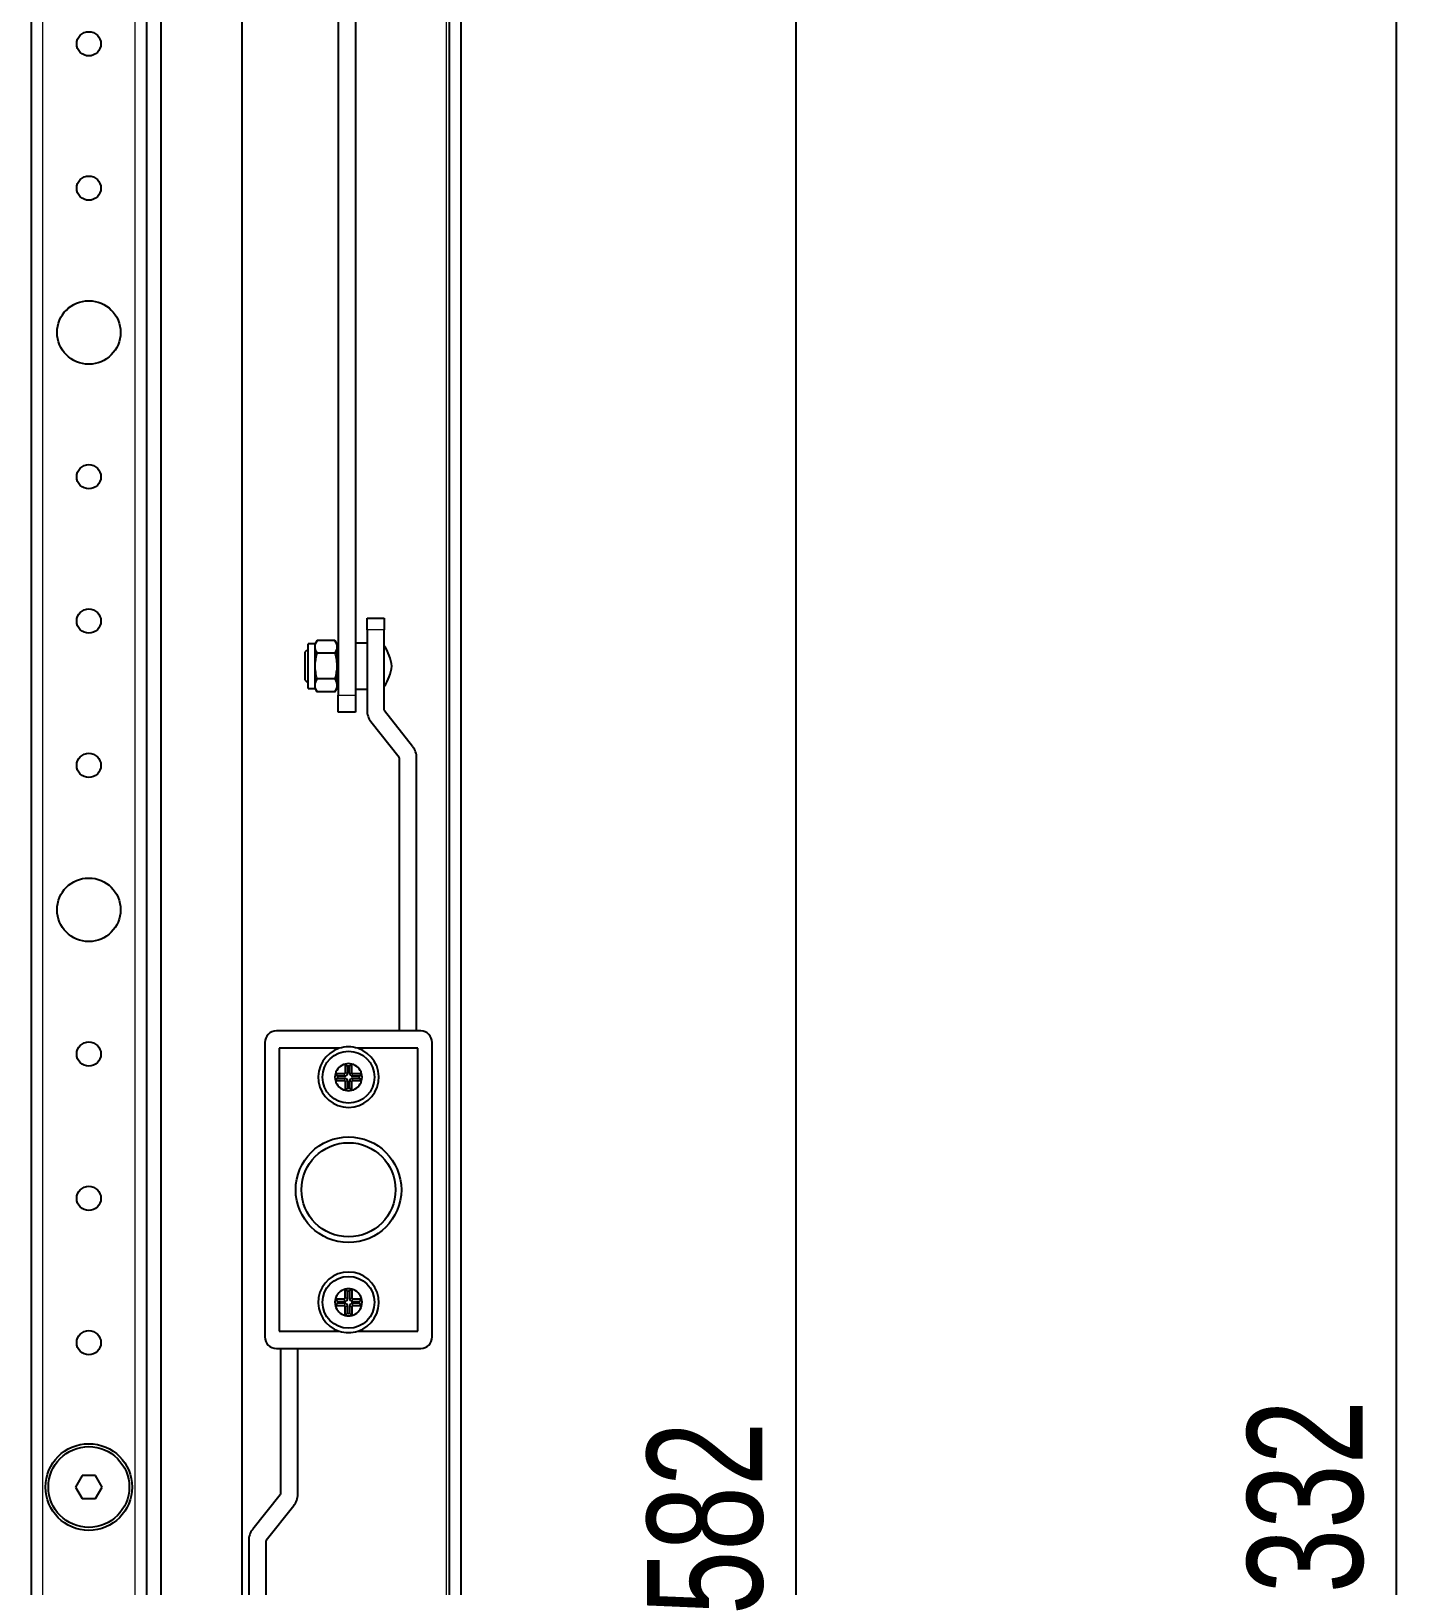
# Model space of a CAD drawing. Header units: millimetres. Extents: x -846 to 1944, y -811 to 1043.
# Drawn here: x 1706.2 to 1944.3, y 87.1 to 356.4 of the extents above; entities that cross this region are included whole.
import ezdxf

# ---------------------------------------------------------------- set-up
doc = ezdxf.new("R2010")
doc.units = ezdxf.units.MM
doc.layers.add('FORMAT', color=7, linetype='Continuous')
doc.styles.add('SLDTEXTSTYLE0', font='TXT', dxfattribs={"width": 0.75})
doc.dimstyles.new('SLDDIMSTYLE0', dxfattribs={"dimtxt": 20, "dimasz": 10, "dimexe": 0, "dimexo": 0.0625, "dimgap": 5, "dimtad": 2, "dimdec": 1, "dimrnd": 1e-09, "dimzin": 12, "dimdsep": 46, "dimtxsty": 'SLDTEXTSTYLE0', "dimsah": 1, "dimcen": 0.09, "dimadec": 0, "dimazin": 3, "dimtfac": 1, "dimtofl": 0, "dimtmove": 0, "dimatfit": 3, "dimfxl": 0, "dimfrac": 2, "dimtolj": 1, "dimtzin": 12, "dimarcsym": 0})

# ---------------------------------------------------------------- blocks, each defined once
blk = doc.blocks.new('_D_5')
at = {"layer": 'FORMAT'}
for p, q in [((1772.73, 770.22), (1943.72, 770.22)), ((1942.72, 770.22), (1942.72, -561.78)), ((1772.73, -561.78), (1943.72, -561.78))]:
    blk.add_line(p, q, dxfattribs=at)
for points in [[(1942.72, 770.22), (1941.18, 760.22), (1944.26, 760.22)], [(1942.72, -561.78), (1944.26, -551.78), (1941.18, -551.78)]]:
    blk.add_solid(points, dxfattribs=at)
at = {"layer": 'FORMAT', "insert": (1916.94, 74.67), "char_height": 20, "attachment_point": 1, "rotation": 90, "style": 'SLDTEXTSTYLE0'}
blk.add_mtext('1332', dxfattribs=at)
blk = doc.blocks.new('_D_8')
at = {"layer": 'FORMAT'}
for p, q in [((1769.73, 395.22), (1839.72, 395.22)), ((1838.72, 395.22), (1838.72, -186.78)), ((1769.73, -186.78), (1839.72, -186.78))]:
    blk.add_line(p, q, dxfattribs=at)
for points in [[(1838.72, 395.22), (1837.18, 385.22), (1840.26, 385.22)], [(1838.72, -186.78), (1840.26, -176.78), (1837.18, -176.78)]]:
    blk.add_solid(points, dxfattribs=at)
at = {"layer": 'FORMAT', "insert": (1812.94, 82.05), "char_height": 20, "attachment_point": 1, "rotation": 90, "style": 'SLDTEXTSTYLE0'}
blk.add_mtext('582', dxfattribs=at)

msp = doc.modelspace()

# ---------------------------------------------------------------- linework, layer by layer
at = {"color": 7, "linetype": 'Continuous', "lineweight": 25}
for p, q in [((1778.72, -673.28), (1778.72, 881.72)), ((1780.72, -673.28), (1780.72, 881.72)), ((1728.72, 848.72), (1728.72, -640.28)), ((1706.22, 821.72), (1706.22, -613.28)), ((1726.22, 821.72), (1726.22, -613.28)), ((1742.72, 374.22), (1742.72, -165.78)), ((1759.42, 363.22), (1759.42, 241.42)), ((1762.42, 363.22), (1762.42, 241.42)), ((1764.42, 254.72), (1767.42, 254.72)), ((1764.42, 252.72), (1764.42, 254.72)), ((1767.42, 254.72), (1767.42, 252.72)), ((1755.76, 250.87), (1755.42, 250.27)), ((1758.87, 250.87), (1755.76, 250.87)), ((1759.22, 250.27), (1758.87, 250.87)), ((1764.42, 252.72), (1764.42, 238.79)), ((1767.42, 238.79), (1767.42, 252.72)), ((1754.22, 249.37), (1753.72, 248.87)), ((1753.72, 243.97), (1753.72, 248.87)), ((1755.42, 250.27), (1754.22, 250.27)), ((1754.22, 246.42), (1754.22, 250.27)), ((1755.42, 246.42), (1755.42, 250.27)), ((1758.87, 248.65), (1755.76, 248.65)), ((1759.22, 250.27), (1759.22, 242.57)), ((1759.42, 249.37), (1759.22, 249.37)), ((1764.42, 250.42), (1762.42, 250.42)), ((1754.22, 242.57), (1754.22, 246.42)), ((1755.42, 242.57), (1755.42, 246.42)), ((1753.72, 243.97), (1754.22, 243.47)), ((1754.22, 242.57), (1755.42, 242.57)), ((1755.42, 242.57), (1755.76, 241.97)), ((1758.87, 244.2), (1755.76, 244.2)), ((1758.87, 241.97), (1759.22, 242.57)), ((1759.22, 243.47), (1759.42, 243.47)), ((1762.42, 242.42), (1764.42, 242.42)), ((1758.87, 241.97), (1755.76, 241.97)), ((1759.42, 238.42), (1759.42, 241.42)), ((1762.42, 241.42), (1762.42, 238.42)), ((1762.42, 238.42), (1759.42, 238.42)), ((1772.33, 232.49), (1767.46, 238.67)), ((1765.1, 236.81), (1769.97, 230.64)), ((1770.02, 230.51), (1770.02, 183.22)), ((1773.02, 183.22), (1773.02, 230.51)), ((1773.72, 183.22), (1748.72, 183.22)), ((1746.72, 181.22), (1746.72, 130.22)), ((1775.72, 130.22), (1775.72, 181.22)), ((1749.22, 180.22), (1749.22, 131.22)), ((1759.62, 180.22), (1749.22, 180.22)), ((1773.22, 180.22), (1762.82, 180.22)), ((1773.22, 131.22), (1773.22, 180.22)), ((1760.52, 175.82), (1758.94, 175.82)), ((1759.31, 175.38), (1758.94, 175.82)), ((1760.52, 175.38), (1759.31, 175.38)), ((1760.62, 177.49), (1760.62, 175.92)), ((1761.05, 177.13), (1760.62, 177.49)), ((1761.05, 177.13), (1761.05, 175.92)), ((1761.38, 177.13), (1761.82, 177.49)), ((1761.38, 175.92), (1761.38, 177.13)), ((1761.82, 175.92), (1761.82, 177.49)), ((1763.49, 175.82), (1761.92, 175.82)), ((1763.12, 175.38), (1761.92, 175.38)), ((1763.12, 175.38), (1763.49, 175.82)), ((1759.31, 175.06), (1758.94, 174.62)), ((1758.94, 174.62), (1760.52, 174.62)), ((1759.31, 175.06), (1760.52, 175.06)), ((1760.62, 174.52), (1760.62, 172.95)), ((1761.05, 173.32), (1760.62, 172.95)), ((1761.05, 174.52), (1761.05, 173.32)), ((1761.38, 173.32), (1761.38, 174.52)), ((1761.38, 173.32), (1761.82, 172.95)), ((1761.82, 172.95), (1761.82, 174.52)), ((1761.92, 175.06), (1763.12, 175.06)), ((1761.92, 174.62), (1763.49, 174.62)), ((1763.12, 175.06), (1763.49, 174.62)), ((1760.62, 136.92), (1760.62, 138.49)), ((1761.05, 138.13), (1760.62, 138.49)), ((1761.05, 136.92), (1761.05, 138.13)), ((1761.38, 138.13), (1761.82, 138.49)), ((1761.38, 138.13), (1761.38, 136.92)), ((1761.82, 138.49), (1761.82, 136.92)), ((1759.31, 136.38), (1758.94, 136.82)), ((1758.94, 136.82), (1760.52, 136.82)), ((1759.31, 136.06), (1758.94, 135.62)), ((1760.52, 135.62), (1758.94, 135.62)), ((1759.31, 136.38), (1760.52, 136.38)), ((1760.52, 136.06), (1759.31, 136.06)), ((1760.62, 133.95), (1760.62, 135.52)), ((1761.05, 134.32), (1761.05, 135.52)), ((1761.38, 135.52), (1761.38, 134.32)), ((1761.82, 135.52), (1761.82, 133.95)), ((1761.92, 136.82), (1763.49, 136.82)), ((1761.92, 136.38), (1763.12, 136.38)), ((1763.12, 136.06), (1761.92, 136.06)), ((1763.49, 135.62), (1761.92, 135.62)), ((1763.12, 136.38), (1763.49, 136.82)), ((1763.12, 136.06), (1763.49, 135.62)), ((1761.05, 134.32), (1760.62, 133.95)), ((1761.38, 134.32), (1761.82, 133.95)), ((1749.22, 131.22), (1759.62, 131.22)), ((1762.82, 131.22), (1773.22, 131.22)), ((1748.72, 128.22), (1773.72, 128.22)), ((1749.42, 128.22), (1749.42, 102.99)), ((1752.42, 102.99), (1752.42, 128.22)), ((1715.06, 106.22), (1713.91, 104.22)), ((1717.37, 106.22), (1715.06, 106.22)), ((1718.53, 104.22), (1717.37, 106.22)), ((1713.91, 104.22), (1715.06, 102.22)), ((1717.37, 102.22), (1718.53, 104.22)), ((1749.37, 102.87), (1744.61, 96.9)), ((1715.06, 102.22), (1717.37, 102.22)), ((1746.96, 95.03), (1751.72, 101)), ((1743.92, 94.9), (1743.92, -12.08)), ((1746.92, -12.08), (1746.92, 94.9))]:
    msp.add_line(p, q, dxfattribs=at)
at = {"color": 8, "linetype": 'Continuous', "lineweight": 18}
for p, q in [((1778.12, 879.12), (1778.12, -670.68)), ((1708.22, 821.72), (1708.22, -613.28)), ((1724.22, 821.72), (1724.22, -613.28)), ((1767.42, 252.72), (1764.42, 252.72)), ((1759.42, 241.42), (1762.42, 241.42)), ((1760.52, 175.38), (1760.52, 175.82)), ((1761.05, 175.92), (1760.62, 175.92)), ((1761.38, 175.92), (1761.82, 175.92)), ((1761.92, 175.38), (1761.92, 175.82)), ((1760.52, 175.06), (1760.52, 174.62)), ((1761.05, 174.52), (1760.62, 174.52)), ((1761.38, 174.52), (1761.82, 174.52)), ((1761.92, 175.06), (1761.92, 174.62)), ((1760.52, 136.38), (1760.52, 136.82)), ((1760.52, 136.06), (1760.52, 135.62)), ((1761.05, 136.92), (1760.62, 136.92)), ((1761.05, 135.52), (1760.62, 135.52)), ((1761.38, 136.92), (1761.82, 136.92)), ((1761.38, 135.52), (1761.82, 135.52)), ((1761.92, 136.38), (1761.92, 136.82)), ((1761.92, 136.06), (1761.92, 135.62))]:
    msp.add_line(p, q, dxfattribs=at)
at = {"color": 7, "linetype": 'Continuous', "lineweight": 25}
for centre, radius in [((1716.22, 354.22), 2.1), ((1716.22, 329.22), 2.1), ((1716.22, 304.22), 5.5), ((1716.22, 279.22), 2.1), ((1716.22, 254.22), 2.1), ((1716.22, 229.22), 2.1), ((1716.22, 204.22), 5.5), ((1716.22, 179.22), 2.1), ((1761.22, 175.22), 4.5), ((1761.22, 155.72), 9.15), ((1761.22, 155.72), 8.15), ((1716.22, 154.22), 2.1), ((1761.22, 136.22), 4.5), ((1716.22, 129.22), 2.1), ((1716.22, 104.22), 7.5), ((1716.22, 104.22), 7)]:
    msp.add_circle(centre, radius, dxfattribs=at)
for centre, radius, start, end in [((1760.77, 245.46), 8, 6.8819, 33.8709), ((1760.77, 247.38), 8, 326.1291, 353.1181), ((1767.62, 238.79), 3.2, 180, 218.264), ((1767.62, 238.79), 0.2, 180, 218.264), ((1769.82, 230.51), 3.2, 0, 38.264), ((1769.82, 230.51), 0.2, 0, 38.264), ((1748.72, 181.22), 2, 90, 180), ((1773.72, 181.22), 2, 0, 90), ((1761.22, 175.22), 5.25, 72.2472, 107.7528), ((1761.22, 175.22), 5.25, 107.7528, 72.2472), ((1761.22, 175.22), 2.35, 165.2075, 194.7925), ((1761.22, 175.22), 2.35, 104.7925, 165.2075), ((1761.22, 175.22), 1.91, 175.1056, 184.8944), ((1760.52, 175.92), 0.1, 270, 0), ((1760.52, 175.92), 0.537, 270, 0), ((1761.22, 175.22), 2.35, 75.2075, 104.7925), ((1761.22, 175.22), 1.91, 85.1056, 94.8944), ((1761.92, 175.92), 0.537, 180, 270), ((1761.22, 175.22), 2.35, 14.7925, 75.2075), ((1761.92, 175.92), 0.1, 180, 270), ((1761.22, 175.22), 1.91, 355.1056, 4.8944), ((1761.22, 175.22), 2.35, 345.2075, 14.7925), ((1761.22, 175.22), 2.35, 194.7925, 255.2075), ((1760.52, 174.52), 0.537, 0, 90), ((1760.52, 174.52), 0.1, 0, 90), ((1761.22, 175.22), 2.35, 255.2075, 284.7925), ((1761.22, 175.22), 1.91, 265.1056, 274.8944), ((1761.92, 174.52), 0.537, 90, 180), ((1761.22, 175.22), 2.35, 284.7925, 345.2075), ((1761.92, 174.52), 0.1, 90, 180), ((1761.22, 136.22), 5.25, 287.7528, 252.2472), ((1761.22, 136.22), 2.35, 104.7925, 165.2075), ((1761.22, 136.22), 2.35, 75.2075, 104.7925), ((1761.22, 136.22), 1.91, 85.1056, 94.8944), ((1761.22, 136.22), 2.35, 14.7925, 75.2075), ((1761.22, 136.22), 2.35, 165.2075, 194.7925), ((1761.22, 136.22), 2.35, 194.7925, 255.2075), ((1761.22, 136.22), 1.91, 175.1056, 184.8944), ((1760.52, 136.92), 0.1, 270, 0), ((1760.52, 136.92), 0.537, 270, 0), ((1760.52, 135.52), 0.537, 0, 90), ((1760.52, 135.52), 0.1, 0, 90), ((1761.92, 136.92), 0.537, 180, 270), ((1761.92, 135.52), 0.537, 90, 180), ((1761.92, 136.92), 0.1, 180, 270), ((1761.22, 136.22), 2.35, 284.7925, 345.2075), ((1761.92, 135.52), 0.1, 90, 180), ((1761.22, 136.22), 1.91, 355.1056, 4.8944), ((1761.22, 136.22), 2.35, 345.2075, 14.7925), ((1761.22, 136.22), 2.35, 255.2075, 284.7925), ((1761.22, 136.22), 1.91, 265.1056, 274.8944), ((1748.72, 130.22), 2, 180, 270), ((1761.22, 136.22), 5.25, 252.2472, 287.7528), ((1773.72, 130.22), 2, 270, 0), ((1749.22, 102.99), 0.2, 321.4416, 0), ((1749.22, 102.99), 3.2, 321.4416, 0), ((1747.12, 94.9), 3.2, 141.4416, 180), ((1747.12, 94.9), 0.2, 141.4416, 180)]:
    msp.add_arc(centre, radius, start, end, dxfattribs=at)
for points, knots in [([(1755.76, 248.65), (1755.58, 249.04), (1755.25, 249.79), (1755.6, 250.53), (1755.76, 250.87)], [0, 0, 0, 0, 0.534707, 1, 1, 1, 1]), ([(1758.87, 250.87), (1759.05, 250.47), (1759.39, 249.73), (1759.03, 248.99), (1758.87, 248.65)], [0, 0, 0, 0, 0.534707, 1, 1, 1, 1]), ([(1755.76, 244.2), (1755.59, 244.95), (1755.25, 246.44), (1755.59, 247.92), (1755.76, 248.65)], [0, 0, 0, 0, 0.508481, 1, 1, 1, 1]), ([(1758.87, 248.65), (1759.04, 247.89), (1759.39, 246.41), (1759.04, 244.93), (1758.87, 244.2)], [0, 0, 0, 0, 0.508481, 1, 1, 1, 1]), ([(1755.76, 241.97), (1755.58, 242.37), (1755.25, 243.11), (1755.6, 243.85), (1755.76, 244.2)], [0, 0, 0, 0, 0.534707, 1, 1, 1, 1]), ([(1758.87, 244.2), (1759.05, 243.8), (1759.39, 243.06), (1759.03, 242.32), (1758.87, 241.97)], [0, 0, 0, 0, 0.534707, 1, 1, 1, 1])]:
    msp.add_open_spline(points, degree=3, knots=knots, dxfattribs=at)

# ---------------------------------------------------------------- dimensions: what is measured, and where the dimension line sits
at = {"layer": 'FORMAT'}
for base, p1, p2, picture, middle in [((1942.72, -561.78), (1772.72, 770.22), (1772.72, -561.78), '_D_5', (1942.72, 104.22)), ((1838.72, -186.78), (1769.72, 395.22), (1769.72, -186.78), '_D_8', (1838.72, 104.22))]:
    dim = msp.add_linear_dim(base=base, p1=p1, p2=p2, angle=90, dimstyle='SLDDIMSTYLE0', dxfattribs=at)
    dim.commit()
    dim.dimension.update_dxf_attribs({"geometry": picture, "text_midpoint": middle, "dimtype": 160})

doc.saveas('drawing.dxf')
